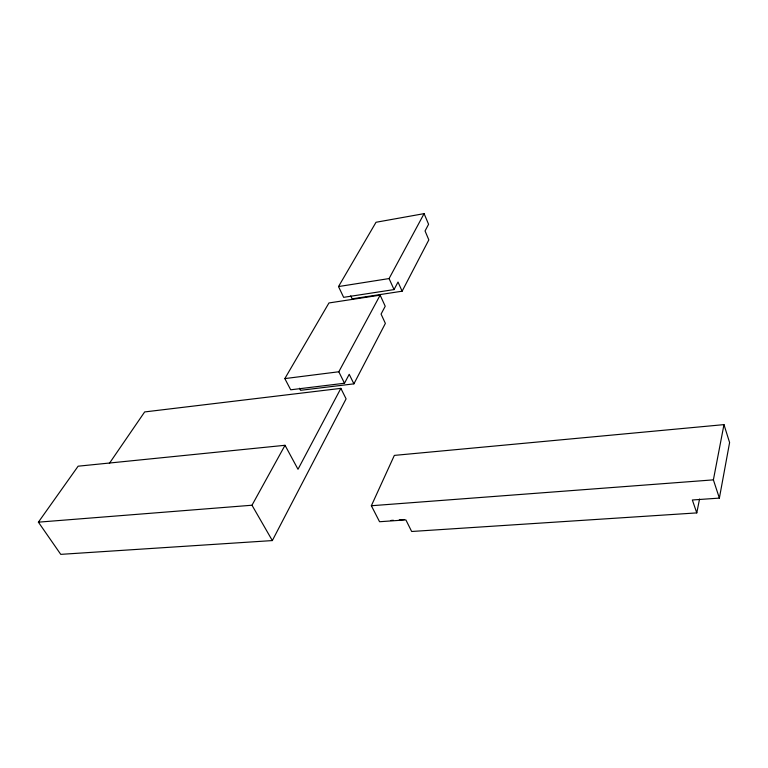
<?xml version="1.0" encoding="UTF-8"?>
<svg xmlns="http://www.w3.org/2000/svg" width="768" height="768" viewBox="0 0 768 768"><rect width="100%" height="100%" fill="white"/><g stroke="black" fill="none" stroke-linecap="round" stroke-linejoin="round"><path stroke-width="1.15" d="M696.778 512.899L692.342 499.987L719.376 498.106L729.6 442.56L723.974 424.627L394.349 455.395L371.357 505.738L379.555 521.731L405.878 519.898L411.658 531.485L696.778 512.899L699.542 499.066M719.376 498.106L713.386 479.866L723.974 424.627M340.867 388.368L298.003 469.277L285.024 445.286L78.125 466.195L38.4 522.163L60.749 554.362L272.333 540.576L346.09 398.861L340.867 388.368L144.662 411.936L109.392 463.363M353.904 383.846L385.373 323.395L381.072 314.083L385.219 306.25L380.141 295.152L328.954 302.957L284.832 378.595L290.698 389.798L344.496 383.242L349.219 374.304L353.904 383.846L300.576 390.307L299.501 388.234M402.125 291.206L428.832 239.894L425.05 230.957L428.582 224.285L424.099 213.638L376.022 222.269L338.515 286.56L343.642 297.331L394.042 289.584L398.026 282.038L402.125 291.206L352.138 298.848L350.726 295.853M284.832 378.595L338.813 371.77L380.141 295.152M394.042 289.584L389.078 278.563L424.099 213.638M38.4 522.163L251.99 505.229L285.024 445.286M338.515 286.56L389.078 278.563M371.357 505.738L713.386 479.866M390.998 520.445L393.37 520.282M399.274 519.869L404.006 519.542M251.99 505.229L272.333 540.576M338.813 371.77L344.496 383.242"/></g></svg>
